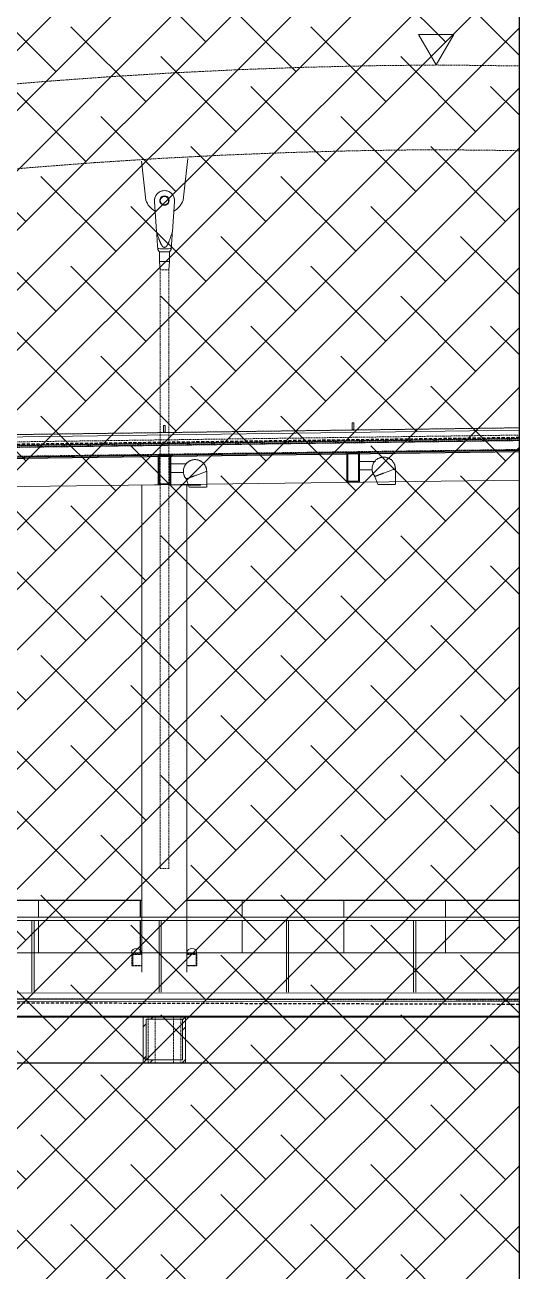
# Model space of a CAD drawing. Header units: millimetres. Extents: x 50357 to 985146, y 723188 to 1803594.
# Drawn here: x 896601 to 902451, y 816336 to 831049 of the extents above; entities that cross this region are included whole.
import ezdxf

# ---------------------------------------------------------------- set-up
doc = ezdxf.new("R2010")
doc.units = ezdxf.units.MM
doc.header["$LTSCALE"] = 3
doc.header["$MEASUREMENT"] = 0
for name, pattern in [('DASHED', [19.05, 12.7, -6.35]), ('HIDDEN', [0.375, 0.25, -0.125]), ('Member Hidden', [4.5, 2.5, -2])]:
    doc.linetypes.add(name, pattern=pattern)
doc.layers.add('00-TITLEBOX', color=7, linetype='Continuous')
doc.layers.add('01-txt', color=7, linetype='Continuous', lineweight=25)
doc.layers.add('Hatch (CARR)', color=8, linetype='Continuous', lineweight=35)
for name, color, linetype, lineweight, true_color in [('A-FLOR-HRAL', 7, 'Continuous', 13, 0x6e6e6e), ('A-GENM', 7, 'Continuous', 13, 0x6e6e6e), ('ADS280__', 7, 'Continuous', 13, 0x6e6e6e), ('ADS280_B', 7, 'Member Hidden', 13, 0x6e6e6e), ('ADS280_BSteel', 7, 'Continuous', 13, 0x6e6e6e), ('ADS280_CU', 7, 'HIDDEN', 13, 0x6e6e6e), ('ADS280_H', 7, 'Member Hidden', 13, 0x6e6e6e), ('ADS280_S', 7, 'Continuous', 13, 0x6e6e6e), ('E-ELEC-EQPM', 7, 'Continuous', 13, 0x6e6e6e), ('E-LITE-EQPM', 7, 'Continuous', 13, 0x6e6e6e)]:
    doc.layers.add(name, color=color, linetype=linetype, lineweight=lineweight, true_color=true_color)
pattern_1 = [(45, (162427.4, 13871), (-251.4472, 251.4472), []), (45, (162427.4, 14252), (-251.4472, 251.4472), [])]

# ---------------------------------------------------------------- blocks, each defined once
blk = doc.blocks.new('Railing - 25mm-V8-SEC A')
at = {"layer": 'A-FLOR-HRAL'}
for p, q in [((118644, 20985), (118644, 21829)), ((118669, 20985), (118669, 21829))]:
    blk.add_line(p, q, dxfattribs=at)
blk = doc.blocks.new('Railing - 25mm-V9-SEC A')
at = {"layer": 'A-FLOR-HRAL'}
for p, q in [((120144, 20983), (120144, 21829)), ((120169, 20983), (120169, 21829))]:
    blk.add_line(p, q, dxfattribs=at)
blk = doc.blocks.new('Railing - Railing-3272102-SEC A')
for name, p in [('Railing - 25mm-V8-SEC A', (3000, 0)), ('Railing - 25mm-V9-SEC A', (3000, 0)), ('Railing - 25mm-V8-SEC A', (6000, 0)), ('Railing - 25mm-V9-SEC A', (6000, 0))]:
    blk.add_blockref(name, p)
blk = doc.blocks.new('Railing - Sabco_Joint-V77-SEC A')
at = {"layer": 'A-FLOR-HRAL'}
for p, q in [((120521, 22069), (120521, 22068)), ((120521, 22069), (120522, 22069)), ((120521, 22068), (120521, 21869)), ((120522, 22068), (120521, 22068)), ((120522, 22068), (120522, 22069)), ((120522, 21869), (120522, 22068)), ((120521, 21829), (120521, 21450)), ((120522, 21450), (120522, 21829))]:
    blk.add_line(p, q, dxfattribs=at)
blk = doc.blocks.new('Railing - Railing-5125128-SEC A')
at = {"layer": 'A-FLOR-HRAL'}
for p, q in [((119021, 22069), (122941, 22069)), ((119021, 22068), (122941, 22068)), ((120522, 22069), (122941, 22069)), ((123471, 22069), (127391, 22069)), ((123471, 22069), (127391, 22069)), ((123471, 22068), (127391, 22068))]:
    blk.add_line(p, q, dxfattribs=at)
for p in [(1200, 0), (2400, 0), (3600, 0), (4800, 0), (6000, 0)]:
    blk.add_blockref('Railing - Sabco_Joint-V77-SEC A', p)
blk = doc.blocks.new('Top Rail Type - Top Rail_Internal_-5198240-SEC A')
at = {"layer": 'A-FLOR-HRAL'}
for p, q in [((127391, 21869), (105156, 21869)), ((105156, 21829), (127391, 21829))]:
    blk.add_line(p, q, dxfattribs=at)
blk = doc.blocks.new('Built Up Member - S2_BUILT-UP BOX D530xB400xTF30xTW30 THK-3576171-SEC A')
at = {"layer": 'ADS280_B', "linetype": 'Continuous'}
blk.add_line((127391, 27031), (119253, 26922), dxfattribs=at)
blk = doc.blocks.new('Downlight Group - Downlight Group-V76-EAST ELEVATION')
at = {"layer": 'E-ELEC-EQPM'}
for p, q in [((121773, 26970), (121763, 26970)), ((121923, 26970), (121773, 26970)), ((121923, 26970), (121923, 26981))]:
    blk.add_line(p, q, dxfattribs=at)
blk = doc.blocks.new('Downlight Group - Downlight Group-2491324-SEC A')
at = {"layer": 'E-ELEC-EQPM'}
for p, q in [((93409, 27557), (93389, 27557)), ((93389, 27546), (93389, 27557)), ((93389, 27477), (93389, 27546)), ((93409, 27557), (93409, 27546)), ((93409, 27546), (93409, 27477)), ((93409, 27477), (93389, 27477)), ((93474, 27002), (93474, 27102)), ((93474, 27102), (93654, 27102)), ((93474, 27002), (93623, 27002)), ((93897, 27015), (93897, 26828)), ((93692, 26828), (93656, 26924)), ((93794, 26828), (93693, 26828)), ((93895, 26828), (93794, 26828))]:
    blk.add_line(p, q, dxfattribs=at)
at = {"layer": 'E-ELEC-EQPM', "flags": 128}
for points in [[(93653, 27102), (93657, 27106), (93661, 27110), (93664, 27114), (93668, 27118), (93673, 27122), (93677, 27125), (93681, 27128), (93686, 27131), (93691, 27134), (93696, 27137), (93701, 27139), (93706, 27141), (93711, 27143), (93716, 27145), (93721, 27147), (93726, 27148), (93732, 27149), (93737, 27150), (93743, 27151), (93748, 27152), (93754, 27152), (93759, 27152), (93765, 27152), (93770, 27152), (93776, 27151), (93781, 27150), (93786, 27150), (93792, 27148), (93797, 27147), (93802, 27145), (93808, 27143), (93813, 27141), (93818, 27139), (93823, 27137), (93827, 27134), (93832, 27131), (93837, 27128), (93841, 27125), (93846, 27122), (93850, 27118), (93854, 27114), (93858, 27111), (93862, 27107), (93865, 27102), (93869, 27098), (93872, 27094), (93875, 27089), (93878, 27084), (93880, 27080), (93883, 27075), (93885, 27070), (93887, 27065), (93889, 27060), (93891, 27054), (93892, 27049), (93894, 27044), (93895, 27038), (93896, 27033), (93896, 27027), (93897, 27022), (93897, 27016), (93897, 27015)], [(93656, 26924), (93652, 26928), (93649, 26933), (93646, 26937), (93643, 26942), (93640, 26947), (93637, 26951), (93635, 26956), (93633, 26961), (93630, 26967), (93629, 26972), (93627, 26977), (93626, 26982), (93624, 26988), (93623, 26993), (93623, 26999), (93622, 27002)]]:
    blk.add_lwpolyline(points, dxfattribs=at)
at = {"layer": 'E-ELEC-EQPM'}
blk.add_arc((93759, 27015), 137, 140.1454, 180, dxfattribs=at)
blk.add_open_spline([(93623, 27002), (93623, 27005), (93623, 27009), (93623, 27013), (93623, 27015)], degree=3, dxfattribs=at)
for points, knots in [([(93768, 26967), (93763, 26965), (93756, 26962), (93746, 26958), (93739, 26955), (93732, 26953), (93725, 26950), (93718, 26948), (93712, 26945), (93707, 26944), (93703, 26942), (93699, 26941), (93695, 26939), (93692, 26938), (93687, 26936), (93683, 26934), (93679, 26933), (93676, 26932), (93673, 26931), (93671, 26930), (93668, 26929), (93665, 26928), (93662, 26927), (93659, 26926), (93657, 26925), (93656, 26924), (93656, 26924), (93656, 26924)], [-1, -1, -1, -1, -0.916667, -0.875, -0.833333, -0.791667, -0.75, -0.708333, -0.666667, -0.638889, -0.611111, -0.583333, -0.555556, -0.527778, -0.5, -0.444444, -0.416667, -0.388889, -0.361111, -0.333333, -0.305556, -0.277778, -0.222222, -0.166667, -0.111111, -0.055556, 0, 0, 0, 0]), ([(93897, 27015), (93897, 27015), (93895, 27014), (93885, 27010), (93870, 27005), (93847, 26996), (93819, 26985), (93790, 26975), (93776, 26969), (93768, 26967)], [-1, -1, -1, -1, -0.861111, -0.722222, -0.583333, -0.444444, -0.222222, -0.111111, 0, 0, 0, 0])]:
    blk.add_open_spline(points, degree=3, knots=knots, dxfattribs=at)
blk = doc.blocks.new('Built Up Member - S6_BUILT-UP BOX D350xB150xTF11xTW11 THK-3509497-SEC A')
at = {"layer": 'ADS280_H', "linetype": 'Continuous'}
h = blk.add_hatch(dxfattribs=at)
h.set_pattern_fill('FP_1', color=256, style=0, pattern_type=2)
h.set_pattern_definition(pattern_1)
h.paths.add_polyline_path([(121056, 26945), (121056, 27295), (120906, 27295), (120906, 26945)], flags=0)
h.paths.add_polyline_path([(121045, 26956), (120917, 26956), (120917, 27284), (121045, 27284), (121045, 27070)], flags=0)
at = {"layer": 'ADS280_S'}
for p, q in [((121056, 27295), (120906, 27295)), ((120906, 27295), (120906, 26945)), ((120917, 27284), (121045, 27284)), ((120917, 26956), (120917, 27284)), ((121045, 27284), (121045, 26956)), ((121056, 27190), (121056, 27295)), ((121056, 26945), (121056, 27090)), ((120906, 26945), (121056, 26945)), ((121045, 26956), (120917, 26956))]:
    blk.add_line(p, q, dxfattribs=at)
blk = doc.blocks.new('Built Up Member - S6_BUILT-UP BOX D350xB150xTF11xTW11 THK-V13-SEC A')
at = {"layer": 'ADS280_H', "linetype": 'Continuous'}
h = blk.add_hatch(dxfattribs=at)
h.set_pattern_fill('FP_1', color=256, style=0, pattern_type=2)
h.set_pattern_definition(pattern_1)
h.paths.add_polyline_path([(118681, 26915), (118831, 26915), (118831, 27265), (118681, 27265), (118681, 27070)], flags=0)
h.paths.add_polyline_path([(118692, 26926), (118692, 27254), (118820, 27254), (118820, 26926)], flags=0)
at = {"layer": 'ADS280_S'}
for p, q in [((118831, 27265), (118681, 27265)), ((118681, 27265), (118681, 26915)), ((118692, 27254), (118820, 27254)), ((118692, 26926), (118692, 27254)), ((118820, 27254), (118820, 26926)), ((118831, 27160), (118831, 27265)), ((118820, 26926), (118692, 26926)), ((118831, 26915), (118831, 27060)), ((118681, 26915), (118831, 26915))]:
    blk.add_line(p, q, dxfattribs=at)
blk = doc.blocks.new('Lighting_Fixtures_Area_Floodlight - 150_Watt_Halogen-V60-SEC A')
at = {"layer": 'E-LITE-EQPM'}
blk.add_arc((109447, 21442), 59, 7.8584, 172.1416, dxfattribs=at)
blk = doc.blocks.new('Lighting_Fixtures_Area_Floodlight - 150_Watt_Halogen-V61-SEC A')
at = {"layer": 'E-LITE-EQPM'}
blk.add_arc((110265, 21442), 59, 7.8584, 172.1416, dxfattribs=at)
blk = doc.blocks.new('Built Up Member - S10_BUILT-UP BOX D550xB500xTF35xTW35 THK-3921806-SEC A')
at = {"layer": 'ADS280_H', "linetype": 'Continuous'}
h = blk.add_hatch(dxfattribs=at)
h.set_pattern_fill('FP_1', color=256, style=0, pattern_type=2)
h.set_pattern_definition(pattern_1)
h.paths.add_polyline_path([(114556, 20150), (114556, 20700), (114056, 20700), (114056, 20150), (114277, 20150)], flags=0)
h.paths.add_polyline_path([(114091, 20185), (114091, 20665), (114521, 20665), (114521, 20185), (114277, 20185)], flags=0)
at = {"layer": 'ADS280_S'}
for p, q in [((114556, 20700), (114056, 20700)), ((114056, 20700), (114056, 20150)), ((114091, 20665), (114521, 20665)), ((114091, 20185), (114091, 20665)), ((114521, 20665), (114521, 20185)), ((114556, 20150), (114556, 20700)), ((114521, 20185), (114091, 20185)), ((114056, 20150), (114556, 20150))]:
    blk.add_line(p, q, dxfattribs=at)
blk = doc.blocks.new('Rectangular Hollow Sections - RHS140x80x5-4759470-SEC A')
at = {"layer": 'ADS280_H'}
for p, q in [((114041, 21435), (113933, 21435)), ((113933, 21425), (113933, 21435)), ((113933, 21430), (114041, 21430)), ((113933, 21305), (113933, 21425)), ((114041, 21435), (114041, 21425)), ((114041, 21425), (114041, 21305)), ((113933, 21295), (113933, 21305)), ((113933, 21300), (114041, 21300)), ((113933, 21295), (114041, 21295)), ((114041, 21305), (114041, 21295))]:
    blk.add_line(p, q, dxfattribs=at)
blk = doc.blocks.new('Rectangular Hollow Sections - RHS140x80x5-V127-SEC A')
at = {"layer": 'ADS280_H'}
for p, q in [((95864, 21435), (95756, 21435)), ((95864, 21430), (95756, 21430)), ((95864, 21435), (95864, 21425)), ((95864, 21425), (95864, 21305)), ((95864, 21300), (95756, 21300)), ((95756, 21295), (95864, 21295)), ((95864, 21305), (95864, 21295))]:
    blk.add_line(p, q, dxfattribs=at)

msp = doc.modelspace()

# ---------------------------------------------------------------- hatches: boundary and pattern name
at = {"layer": 'Hatch (CARR)'}
h = msp.add_hatch(dxfattribs=at)
h.set_pattern_fill('ANSI38', color=256, scale=4000)
edge = h.paths.add_edge_path()
edge.add_arc((901797.5377, 767882.7787), 65692.9869, 89.447631451, 111.454694143)
edge.add_line((877769.3162, 829023.7069), (843903.652, 829356.155))
edge.add_line((843903.652, 829356.155), (843838.7661, 822738.7897))
edge.add_line((843838.7661, 822738.7897), (855789.2784, 822621.4755))
edge.add_line((855789.2784, 822621.4755), (861630.5158, 818523.1211))
edge.add_line((861630.5158, 818523.1211), (861630.4904, 817844.936))
edge.add_line((861630.4904, 817844.936), (860370.6117, 817844.936))
edge.add_line((860370.6117, 817844.936), (856170.6117, 815594.936))
edge.add_line((856170.6117, 815594.936), (854950.6117, 815594.936))
edge.add_line((854950.6117, 815594.936), (854390.6117, 815294.936))
edge.add_line((854390.6117, 815294.936), (844469.3201, 815294.936))
edge.add_line((844469.3201, 815294.936), (844469.3201, 810194.936))
edge.add_line((844469.3201, 810194.936), (868430.8636, 810194.936))
edge.add_line((868430.8636, 810194.936), (868430.8636, 812102.6672))
edge.add_line((868430.8636, 812102.6672), (875730.6511, 815683.6405))
edge.add_line((875730.6511, 815683.6405), (902430.851, 815683.6405))
edge.add_line((902430.851, 815683.6405), (902430.851, 833572.7128))

# ---------------------------------------------------------------- linework, layer by layer
at = {"layer": '00-TITLEBOX'}
msp.add_lwpolyline([(902430.851, 833572.7128, 0.0963201508), (877769.3162, 829023.7069), (843903.652, 829356.155), (843838.7661, 822738.7897), (855789.2784, 822621.4755), (861630.5158, 818523.1211), (861630.4904, 817844.936), (860370.6117, 817844.936), (856170.6117, 815594.936), (854950.6117, 815594.936), (854390.6117, 815294.936), (844469.3201, 815294.936), (844469.3201, 810194.936), (868430.8636, 810194.936), (868430.8636, 812102.6672), (875730.6511, 815683.6405), (902430.851, 815683.6405)], format="xyb", close=True, dxfattribs=at)
msp.add_arc((901797.5377, 767882.7787), 65692.9869, 89.447631451, 111.454694143, dxfattribs=at)
at = {"layer": '01-txt', "lineweight": 20}
msp.add_lwpolyline([(901450.2924, 830575.8961), (901658.1385, 830935.8961), (901242.4463, 830935.8961)], close=True, dxfattribs=at)
at = {"layer": 'A-GENM'}
for p, q in [((897973.2772, 829440.3732), (898026.3435, 828980.4962)), ((898522.0326, 829471.6398), (898465.3585, 828980.4962)), ((898127.851, 828980.491), (898127.851, 828979.1205)), ((898127.851, 828976.2521), (898127.851, 828974.8816)), ((898128.9528, 828958.802), (898152.54, 828610.232)), ((898190.851, 828980.6779), (898190.851, 828980.5186)), ((898190.851, 828974.854), (898190.851, 828974.6946)), ((898339.1619, 828610.232), (898362.7491, 828958.802)), ((898363.851, 828979.1205), (898363.851, 828980.491)), ((898363.851, 828974.8816), (898363.851, 828976.2521)), ((898167.0234, 828398.7945), (898182.5286, 828371.957)), ((898185.851, 828371.9941), (898185.851, 828257.0526)), ((898305.851, 828257.0526), (898305.851, 828371.9941)), ((898309.1734, 828371.957), (898324.6785, 828398.7945)), ((898185.8513, 828257.0465), (898195.8512, 828157.0983)), ((898295.8507, 828157.0983), (898305.8507, 828257.0465)), ((892207.9553, 820094.936), (902430.851, 820094.936))]:
    msp.add_line(p, q, dxfattribs=at)
for centre, major_axis, ratio, start_param, end_param in [((898245.851, 828974.8816), (118, 0), 0.9994919746, 6.1464228318, 9.5615404362), ((898245.851, 828976.2521), (118, 0), 0.9994919746, 6.2813497915, 9.4266134764), ((898245.851, 829051.8221), (230.8289, 0), 0.9989158511, 3.4560858357, 4.2153011367), ((898245.851, 828976.2521), (118, 0), 0.9994919746, 3.1503532391, 3.2751432138), ((898245.851, 828974.6946), (55, 0), 0.9994919746, 1.5707963268, 4.7123889804), ((898245.851, 828974.854), (55, 0), 0.9994919746, 3.1429553897, 3.2266485186), ((898245.851, 828974.854), (55, 0), 0.9994919746, 1.5707963268, 2.9192399617), ((898245.851, 828974.5819), (48.8763, 0), 0.9994919746, 1.5707963268, 4.7123889804), ((898245.851, 828974.854), (55, 0), 0.9994919746, 0.2223526919, 1.5707963268), ((898245.851, 828974.6946), (55, 0), 0.9994919746, 4.7123889804, 7.853981634), ((898245.851, 828974.5819), (48.8763, 0), 0.9994919746, 4.7123889804, 7.853981634), ((898245.851, 828976.2521), (118, 0), 0.9994919746, 6.149634747, 6.2744247217), ((898245.851, 828409.4397), (84.9634, 0), 0.0318715024, 3.5010258161, 5.9237521447), ((898245.851, 828371.9941), (63.3331, 0), 0.0318715024, 3.1415926536, 6.2831853072), ((898245.851, 828257.0526), (60, 0), 0.0318715024, 3.1447814292, 6.2799965316), ((898245.851, 828157.1034), (50, 0), 0.0318715024, 3.1447814292, 3.5200973225), ((898245.851, 828157.1034), (50, 0), 0.0318715024, -0.505317052, -0.4909380991), ((898245.851, 828157.1034), (50, 0), 0.0318715024, -0.4575268015, -0.4487989505), ((898245.851, 828157.1034), (50, 0), 0.0318715024, 5.9046806383, 6.2799965316)]:
    msp.add_ellipse(centre, major_axis=major_axis, ratio=ratio, start_param=start_param, end_param=end_param, dxfattribs=at)
at = {"layer": 'A-GENM', "extrusion": (0, 0, -1)}
msp.add_ellipse((898245.851, 829051.8221), major_axis=(-230.8289, 0), ratio=0.9989158511, start_param=3.4560858357, end_param=4.2153011367, dxfattribs=at)
at = {"layer": 'A-GENM'}
for points, knots in [([(898152.54, 828610.232), (898155.2437, 828600.9395), (898160.7907, 828582.4071), (898169.4675, 828554.7384), (898177.1503, 828531.8598), (898183.6735, 828513.6282), (898187.965, 828502.3167), (898191.5459, 828493.3444), (898194.2743, 828486.6324), (898196.6429, 828481.0832), (898198.6118, 828476.6768), (898200.1417, 828473.399), (898201.6912, 828470.1206), (898203.7536, 828465.7283), (898206.3936, 828460.2555), (898209.2263, 828454.9019), (898211.3737, 828451.2744), (898212.6552, 828449.2389), (898213.6494, 828447.7455), (898214.664, 828446.2354), (898216.0271, 828444.1486), (898217.765, 828441.468), (898219.9199, 828438.2339), (898222.9101, 828434.0465), (898226.1116, 828430.2598), (898229.1577, 828427.6783), (898230.98, 828426.4623), (898232.3816, 828425.7044), (898233.8537, 828425.069), (898235.9389, 828424.325), (898238.724, 828423.6157), (898242.2612, 828423.1082), (898245.8946, 828422.9458), (898249.5275, 828423.1269), (898253.0631, 828423.6514), (898255.8461, 828424.3719), (898257.929, 828425.1222), (898259.3992, 828425.7608), (898260.7983, 828426.5203), (898262.6164, 828427.737), (898265.6531, 828430.3162), (898268.8407, 828434.0941), (898271.817, 828438.2708), (898273.9621, 828441.4969), (898275.6931, 828444.1719), (898277.0517, 828446.2552), (898278.0636, 828447.7634), (898279.0556, 828449.2554), (898280.3347, 828451.2889), (898282.4791, 828454.9134), (898285.3102, 828460.2634), (898287.9505, 828465.7343), (898290.0136, 828470.1265), (898291.5632, 828473.4054), (898293.0935, 828476.6849), (898295.0641, 828481.0958), (898297.4357, 828486.653), (898300.1678, 828493.3743), (898303.7512, 828502.3532), (898308.0385, 828513.6547), (898314.5548, 828531.8702), (898322.2344, 828554.7373), (898330.9216, 828582.4415), (898336.4626, 828600.9539), (898339.1619, 828610.232)], [0, 0, 0, 0, 0.0666666667, 0.1333333333, 0.2, 0.2333333333, 0.2666666667, 0.2833333333, 0.3, 0.3166666667, 0.325, 0.3333333333, 0.3416666667, 0.35, 0.3666666667, 0.3833333333, 0.3916666667, 0.3958333333, 0.4, 0.4041666667, 0.4083333333, 0.4166666667, 0.425, 0.4333333333, 0.45, 0.4583333333, 0.4625, 0.4666666667, 0.4708333333, 0.475, 0.4833333333, 0.4916666667, 0.5, 0.5083333333, 0.5166666667, 0.525, 0.5291666667, 0.5333333333, 0.5375, 0.5416666667, 0.55, 0.5666666667, 0.575, 0.5833333333, 0.5916666667, 0.5958333333, 0.6, 0.6041666667, 0.6083333333, 0.6166666667, 0.6333333333, 0.65, 0.6583333333, 0.6666666667, 0.675, 0.6833333333, 0.7, 0.7166666667, 0.7333333333, 0.7666666667, 0.8, 0.8666666667, 0.9333333333, 1, 1, 1, 1]), ([(898166.3171, 828408.4872), (898165.8701, 828415.0086), (898164.9726, 828428.1121), (898163.6165, 828447.9294), (898162.2468, 828467.9718), (898160.8695, 828488.1393), (898159.4882, 828508.3724), (898157.6404, 828535.449), (898155.3265, 828569.3692), (898153.4697, 828596.5965), (898152.54, 828610.232)], [0, 0, 0, 0, 0.1, 0.2, 0.3, 0.4, 0.5, 0.6, 0.8, 1, 1, 1, 1]), ([(898339.1619, 828610.232), (898338.2322, 828596.5965), (898336.3754, 828569.3692), (898334.0615, 828535.449), (898332.2137, 828508.3724), (898330.8324, 828488.1393), (898329.4551, 828467.9718), (898328.0854, 828447.9294), (898326.7293, 828428.1121), (898325.8318, 828415.0086), (898325.3848, 828408.4872)], [0, 0, 0, 0, 0.2, 0.4, 0.5, 0.6, 0.7, 0.8, 0.9, 1, 1, 1, 1]), ([(898167.0375, 828398.7932), (898167.0352, 828398.7689), (898167.017, 828398.9244), (898166.9508, 828399.735), (898166.8575, 828400.9798), (898166.7643, 828402.2517), (898166.613, 828404.3319), (898166.4597, 828406.4743), (898166.3171, 828408.4872)], [0, 0, 0, 0, 0.1666666667, 0.3333333333, 0.5, 0.5833333333, 0.6666666667, 1, 1, 1, 1]), ([(898325.3848, 828408.4872), (898325.2422, 828406.4743), (898325.0889, 828404.3319), (898324.9377, 828402.2517), (898324.8445, 828400.9798), (898324.7511, 828399.735), (898324.685, 828398.9244), (898324.6667, 828398.7689), (898324.6644, 828398.7932)], [0, 0, 0, 0, 0.3333333333, 0.4166666667, 0.5, 0.6666666667, 0.8333333333, 1, 1, 1, 1])]:
    msp.add_open_spline(points, degree=3, knots=knots, dxfattribs=at)
at = {"layer": 'ADS280__'}
for p, q in [((902430.851, 826013.3562), (893870.4552, 825897.5504)), ((893870.4552, 825894.5504), (902430.851, 826010.3562))]:
    msp.add_line(p, q, dxfattribs=at)
at = {"layer": 'ADS280_B'}
for p, q in [((898195.851, 828157.0495), (898195.851, 821089.1155)), ((898295.851, 821089.1155), (898295.851, 828157.0495))]:
    msp.add_line(p, q, dxfattribs=at)
at = {"layer": 'ADS280_B', "flags": 128}
for points in [[(902430.851, 830563.8836), (902377.8613, 830565.1627), (901562.5489, 830575.3165), (901449.6528, 830575.9717)], [(901444.6579, 829575.9841), (902254.1237, 829567.1784), (902430.851, 829563.1759)]]:
    msp.add_lwpolyline(points, dxfattribs=at)
at = {"layer": 'ADS280_B'}
for centre, start_param, end_param in [((898245.851, 828157.1034), 3.1415926536, 4.4873056823), ((898245.851, 828157.1034), 4.5197546029, 4.9050233579), ((898245.851, 828157.1034), 4.9374722785, 6.2831853072), ((898245.851, 821089.1155), 3.1415926536, 3.5493122051), ((898245.851, 821089.1155), 3.573618468, 3.9547511035), ((898245.851, 821089.1155), 4.0794173242, 4.4505895926), ((898245.851, 821089.1155), 4.5197546029, 4.9374722785), ((898245.851, 821089.1155), -1.308996939, -0.9378246706), ((898245.851, 821089.1155), -0.8131584499, -0.5235987756), ((898245.851, 821089.1155), 5.8754657556, 6.2831853072)]:
    msp.add_ellipse(centre, major_axis=(50, 0), ratio=0.0318715024, start_param=start_param, end_param=end_param, dxfattribs=at)
at = {"layer": 'ADS280_BSteel'}
for p, q in [((902430.851, 826012.3454), (893870.4552, 825896.9243)), ((898195.851, 825619.1987), (897980.851, 825616.2989)), ((897980.851, 825616.2989), (897980.851, 819864.8815)), ((898295.851, 825619.8444), (898510.851, 825619.8444)), ((898510.851, 825619.8444), (898510.851, 819864.8815))]:
    msp.add_line(p, q, dxfattribs=at)
at = {"layer": 'ADS280_BSteel', "linetype": 'Member Hidden', "flags": 128}
for points in [[(901450.2924, 830575.8961), (900678.7814, 830567.1985), (899907.4365, 830548.9775), (899136.3753, 830521.2358), (898365.7154, 830483.9777), (897595.5741, 830437.2089), (896826.0688, 830380.9364), (896057.3168, 830315.1689), (895289.4353, 830239.9164), (894522.5413, 830155.1903), (893756.7517, 830061.0036), (892992.1831, 829957.3705), (892228.9521, 829844.307), (891467.1749, 829721.8303), (890706.9678, 829589.9589), (889948.4465, 829448.713), (889191.7267, 829298.1142), (888436.9236, 829138.1853), (887684.1523, 828968.9508), (886933.5275, 828790.4365), (886185.1636, 828602.6694), (885439.1747, 828405.6784), (884695.6744, 828199.4933), (883954.7761, 827984.1456), (883216.5927, 827759.6681), (882481.2366, 827526.0951), (881748.8199, 827283.4621), (881019.4543, 827031.8061), (880293.2509, 826771.1655), (879570.3203, 826501.5799), (878850.7729, 826223.0906), (878134.7181, 825935.7398), (877422.2651, 825639.5714), (876713.5225, 825334.6305), (876008.5984, 825020.9637), (875307.6001, 824698.6186), (874610.6345, 824367.6445), (873917.8078, 824028.0917), (873229.2255, 823680.0121), (872544.9927, 823323.4586), (871865.2136, 822958.4857), (871189.9917, 822585.1488), (870519.4301, 822203.505), (869853.6308, 821813.6124), (869192.6954, 821415.5303), (868536.7245, 821009.3195), (867885.8182, 820595.0419), (867536.9911, 820368.0014)], [(868094.9135, 819537.7322), (868656.6375, 819901.5762), (869304.1455, 820309.6366), (869956.6816, 820709.6073), (870614.1447, 821101.4265), (871276.4329, 821485.0334), (871943.4436, 821860.3687), (872615.0737, 822227.3742), (873291.219, 822585.993), (873971.7748, 822936.1696), (874656.6358, 823277.8498), (875345.6959, 823610.9807), (876038.8483, 823935.5107), (876735.9857, 824251.3894), (877437.0001, 824558.5681), (878141.783, 824856.9991), (878850.2251, 825146.6361), (879562.2169, 825427.4344), (880277.648, 825699.3505), (880996.4075, 825962.3421), (881718.3843, 826216.3687), (882443.4664, 826461.3908), (883171.5416, 826697.3706), (883902.4971, 826924.2714), (884636.2197, 827142.0581), (885372.5958, 827350.6971), (886111.5113, 827550.1559), (886852.8518, 827740.4036), (887596.5025, 827921.411), (888342.3481, 828093.1498), (889090.2732, 828255.5935), (889840.162, 828408.7169), (890591.8983, 828552.4963), (891345.3656, 828686.9095), (892100.4473, 828811.9356), (892857.0265, 828927.5553), (893614.9859, 829033.7507), (894374.2082, 829130.5052), (895134.5758, 829217.804), (895895.9709, 829295.6335), (896658.2756, 829363.9817), (897421.3719, 829422.8379), (898185.1415, 829472.1931), (898949.4661, 829512.0396), (899714.2275, 829542.3712), (900479.3071, 829563.1833), (901244.5864, 829574.4726), (901455.3929, 829575.9091)]]:
    msp.add_lwpolyline(points, dxfattribs=at)
at = {"layer": 'ADS280_CU', "linetype": 'Member Hidden'}
for p, q in [((897862.3554, 819949.936), (897862.3554, 820069.936)), ((897872.3555, 820079.936), (897862.3555, 820079.936)), ((897872.3554, 820069.936), (897872.3554, 819949.936)), ((898628.3553, 820079.936), (898618.3553, 820079.936)), ((898618.3554, 819949.936), (898618.3554, 820069.936)), ((898628.3554, 820069.936), (898628.3554, 819949.936)), ((897862.3555, 819939.936), (897872.3555, 819939.936)), ((898618.3553, 819939.936), (898628.3553, 819939.936))]:
    msp.add_line(p, q, dxfattribs=at)
for centre, start_param, end_param in [((897862.3555, 820069.936), 0, 1.5707963268), ((897872.3555, 820069.936), 0, 1.5707963268), ((898618.3553, 820069.936), 4.7123889804, 6.2831853072), ((898628.3553, 820069.936), 4.7123889804, 6.2831853072), ((897862.3555, 819949.936), 1.5707963268, 3.1415926536), ((897872.3555, 819949.936), 1.5707963268, 3.1415926536), ((898618.3553, 819949.936), 3.1415926536, 4.7123889804), ((898628.3553, 819949.936), 3.1415926536, 4.7123889804)]:
    msp.add_ellipse(centre, major_axis=(0, 10), ratio=0.0000051463, start_param=start_param, end_param=end_param, dxfattribs=at)
at = {"layer": 'ADS280_H'}
for p, q in [((880376.856, 825995.0244), (902430.851, 826292.3816)), ((902430.851, 826206.3923), (880368.4656, 825908.922)), ((902430.851, 826166.3683), (880369.5566, 825867.9316)), ((880369.6246, 825862.9321), (902430.851, 826161.3679)), ((902430.851, 826145.3683), (880378.8379, 825848.0377)), ((902430.851, 826146.3665), (881130.381, 825858.2205)), ((880369.738, 825842.9303), (902430.851, 826141.366)), ((880370.7575, 825738.9374), (902430.851, 826036.3769)), ((880371.2259, 825732.9404), (902430.851, 826031.356)), ((893798.5616, 825909.9856), (902430.851, 826026.376)), ((893828.4939, 825909.9856), (902430.851, 826026.3555)), ((896046.1689, 825939.9856), (902430.851, 826026.3555)), ((902430.851, 819534.3964), (879890.4552, 819594.9358)), ((898052.805, 819344.936), (898052.805, 818794.936)), ((898137.805, 818794.936), (898137.805, 819344.936)), ((898352.8129, 819344.936), (898352.8129, 818794.936)), ((898437.8129, 818794.936), (898437.8129, 819344.936))]:
    msp.add_line(p, q, dxfattribs=at)
at = {"layer": 'ADS280_H', "linetype": 'DASHED', "lineweight": 25}
for p, q in [((902430.851, 826176.3682), (880445.4555, 825879.936)), ((902430.851, 819484.3966), (883329.3713, 819535.6997))]:
    msp.add_line(p, q, dxfattribs=at)
at = {"layer": 'ADS280_S'}
for p, q in [((902430.851, 826293.868), (880445.4734, 825997.436)), ((880445.4734, 825967.436), (902430.851, 826263.868)), ((902430.851, 819544.936), (879890.4552, 819544.936)), ((902430.851, 819615.1433), (879890.4553, 819639.459)), ((879890.4553, 819539.459), (902430.851, 819515.1433)), ((872573.4552, 819344.936), (902430.851, 819344.936)), ((873600.4552, 819334.936), (902430.851, 819334.936)), ((902430.851, 818794.936), (875223.4483, 818794.936)), ((875223.4483, 818791.936), (902430.851, 818791.936))]:
    msp.add_line(p, q, dxfattribs=at)

# ---------------------------------------------------------------- block references
at = {"layer": 'A-FLOR-HRAL'}
for name in ['Railing - Railing-5125128-SEC A', 'Top Rail Type - Top Rail_Internal_-5198240-SEC A', 'Railing - Railing-3272102-SEC A']:
    msp.add_blockref(name, (775039.4296, 798644.936), dxfattribs=at)
at = {"layer": 'ADS280_BSteel', "linetype": 'Member Hidden'}
for name, p in [('Built Up Member - S6_BUILT-UP BOX D350xB150xTF11xTW11 THK-3509497-SEC A', (779489.4296, 798706.5165, -0.0657)), ('Built Up Member - S2_BUILT-UP BOX D530xB400xTF30xTW30 THK-3576171-SEC A', (775039.4296, 798644.936)), ('Built Up Member - S6_BUILT-UP BOX D350xB150xTF11xTW11 THK-V13-SEC A', (779489.4296, 798706.5165, -0.0657)), ('Rectangular Hollow Sections - RHS140x80x5-4759470-SEC A', (783939.3297, 798644.936)), ('Rectangular Hollow Sections - RHS140x80x5-V127-SEC A', (802754.3681, 798644.936)), ('Built Up Member - S10_BUILT-UP BOX D550xB500xTF35xTW35 THK-3921806-SEC A', (783939.3297, 798644.936))]:
    msp.add_blockref(name, p, dxfattribs=at)
at = {"layer": 'E-ELEC-EQPM'}
for name, p in [('Downlight Group - Downlight Group-2491324-SEC A', (804846.7029, 798764.1409, -0.0657)), ('Downlight Group - Downlight Group-2491324-SEC A', (807071.7029, 798794.1611, -0.0657)), ('Downlight Group - Downlight Group-V76-EAST ELEVATION', (776747.4014, 798644.9158))]:
    msp.add_blockref(name, p, dxfattribs=at)
at = {"layer": 'E-LITE-EQPM', "extrusion": (-1.02927e-05, 0, 1)}
msp.add_blockref('Lighting_Fixtures_Area_Floodlight - 150_Watt_Halogen-V60-SEC A', (788467.434, 798644.936, -8.0688), dxfattribs=at)
at = {"layer": 'E-LITE-EQPM'}
msp.add_blockref('Lighting_Fixtures_Area_Floodlight - 150_Watt_Halogen-V61-SEC A', (788304.3679, 798644.936), dxfattribs=at)

doc.saveas('drawing.dxf')
